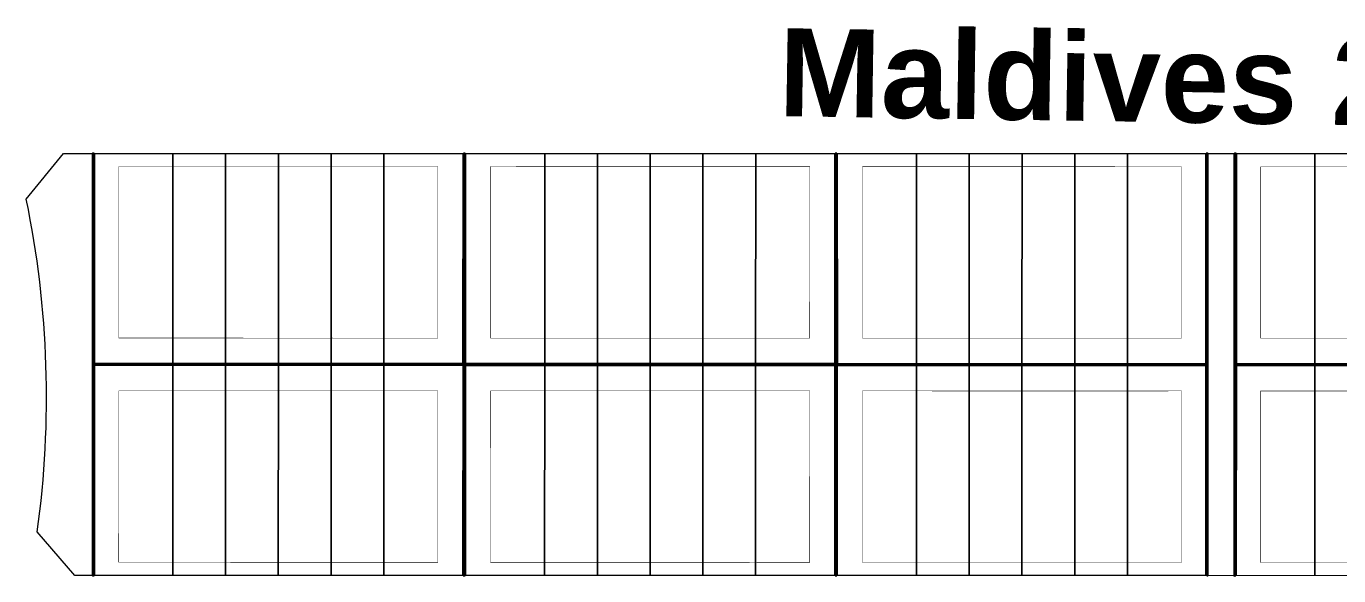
# Model space of a CAD drawing. Header units: centimetres. Extents: x -6122352 to 4157695, y -1694241 to 1947892.
# Drawn here: x -3087 to 146221, y -66180 to -3695 of the extents above; entities that cross this region are included whole.
import ezdxf

# ---------------------------------------------------------------- set-up
doc = ezdxf.new("R2010")
doc.units = ezdxf.units.CM
doc.header["$MEASUREMENT"] = 0
doc.linetypes.add('XR-AR-END-SETTING OUT PLAN$0$23261-XR-AR-SI-GF$0$HIDDEN', pattern=[0.375, 0.25, -0.125])
for name, color, linetype, lineweight, true_color in [('08-Compound Wall-2', 6, 'Continuous', 25, 0xff00ff), ('23585-XR-AR-DAMAC PLOT LIMITS$0$1-End units', 7, 'Continuous', 5, 0xf8991e), ('23585-XR-AR-DAMAC PLOT LIMITS$0$1-Open Space', 7, 'Continuous', 5, 0x90cf5a)]:
    doc.layers.add(name, color=color, linetype=linetype, lineweight=lineweight, true_color=true_color)
for name, color, linetype, lineweight in [('23585-XR-AR-BOUNDARY WALLS AND SETBACKS$0$A-ANNO-TEXT', 3, 'Continuous', 25), ('23585-XR-AR-DAMAC PLOT LIMITS$0$1-Mid units', 41, 'Continuous', 5), ('A-ANNO-TEXT', 3, 'Continuous', 25)]:
    doc.layers.add(name, color=color, linetype=linetype, lineweight=lineweight)
for name, color, linetype in [('23585-XR-AR-BOUNDARY WALLS AND SETBACKS$0$cluster name', 2, 'Continuous'), ('23585-XR-AR-BOUNDARY WALLS AND SETBACKS$0$setback', 7, 'XR-AR-END-SETTING OUT PLAN$0$23261-XR-AR-SI-GF$0$HIDDEN'), ('@MI-REF LAYER', 7, 'Continuous')]:
    doc.layers.add(name, color=color, linetype=linetype)
doc.styles.add('23585-XR-AR-BOUNDARY WALLS AND SETBACKS$0$Arial', font='arialbd.ttf')

# ---------------------------------------------------------------- blocks, each defined once
blk = doc.blocks.new('23585-XR-AR-BOUNDARY WALLS AND SETBACKS$0$A$Cfa569a08')
at = {"layer": '23585-XR-AR-BOUNDARY WALLS AND SETBACKS$0$cluster name', "style": '23585-XR-AR-BOUNDARY WALLS AND SETBACKS$0$Arial'}
blk.add_text('Maldives 2', height=10, rotation=46.6108, dxfattribs=at).set_placement((496457.64, 2768948.25))
blk = doc.blocks.new('23585-XR-AR-BOUNDARY WALLS AND SETBACKS')
at = {"layer": '08-Compound Wall-2'}
for points in [[(496495.97, 2768983.79), (496513.6, 2768967.64), (496519.64, 2768974.24), (496523.7, 2768978.66), (496527.75, 2768983.09), (496531.8, 2768987.51), (496535.86, 2768991.94), (496541.97, 2768998.61), (496524.35, 2769014.75)], [(496559.74, 2768982.33), (496542.12, 2768998.47), (496536, 2768991.8), (496531.95, 2768987.38), (496527.9, 2768982.95), (496523.84, 2768978.53), (496519.79, 2768974.11), (496513.74, 2768967.51), (496531.36, 2768951.36)], [(496495.97, 2768983.79), (496495.84, 2768983.64), (496513.53, 2768967.43)], [(496465.3, 2768950.31), (496482.93, 2768934.17), (496489.04, 2768940.84), (496493.09, 2768945.27), (496497.15, 2768949.69), (496501.2, 2768954.11), (496505.25, 2768958.54), (496511.3, 2768965.13), (496493.68, 2768981.28)], [(496511.51, 2768965.21), (496493.81, 2768981.43), (496493.68, 2768981.28)], [(496513.53, 2768967.43), (496531.23, 2768951.21), (496531.36, 2768951.36)], [(496529.07, 2768948.85), (496511.45, 2768965), (496505.4, 2768958.4), (496501.35, 2768953.98), (496497.29, 2768949.55), (496493.24, 2768945.13), (496489.19, 2768940.71), (496483.07, 2768934.03), (496500.69, 2768917.89)], [(496529.13, 2768948.93), (496529.2, 2768949), (496511.51, 2768965.21)], [(496436.73, 2768919.13), (496454.35, 2768902.98), (496460.46, 2768909.65), (496464.52, 2768914.08), (496468.57, 2768918.5), (496472.62, 2768922.93), (496476.68, 2768927.35), (496482.79, 2768934.02), (496465.17, 2768950.17)], [(496465.3, 2768950.31), (496465.24, 2768950.24), (496465.17, 2768950.17)], [(496500.56, 2768917.74), (496482.94, 2768933.89), (496476.82, 2768927.21), (496472.77, 2768922.79), (496468.72, 2768918.37), (496464.66, 2768913.94), (496460.61, 2768909.52), (496454.5, 2768902.85), (496472.12, 2768886.7)], [(496436.73, 2768919.13), (496436.66, 2768919.05), (496436.59, 2768918.98)], [(496408.22, 2768888.01), (496425.84, 2768871.87), (496431.89, 2768878.47), (496435.94, 2768882.89), (496439.99, 2768887.31), (496444.05, 2768891.74), (496448.1, 2768896.16), (496454.21, 2768902.83), (496436.59, 2768918.98)], [(496500.56, 2768917.74), (496500.63, 2768917.81), (496500.69, 2768917.89)], [(496471.98, 2768886.55), (496454.36, 2768902.7), (496448.25, 2768896.03), (496444.19, 2768891.6), (496440.14, 2768887.18), (496436.09, 2768882.75), (496432.03, 2768878.33), (496425.99, 2768871.73), (496443.61, 2768855.58)], [(496408.22, 2768888.01), (496408.08, 2768887.86), (496425.78, 2768871.65)], [(496471.98, 2768886.55), (496472.05, 2768886.63), (496472.12, 2768886.7)], [(496425.78, 2768871.65), (496443.47, 2768855.44), (496443.61, 2768855.58)]]:
    blk.add_lwpolyline(points, dxfattribs=at)
at = {"layer": '23585-XR-AR-BOUNDARY WALLS AND SETBACKS$0$setback', "ltscale": 40, "const_width": 0.05}
for points in [[(496523.5, 2769011.6), (496519.34, 2769007.07), (496515.29, 2769002.64), (496511.23, 2768998.22), (496507.18, 2768993.8), (496503.13, 2768989.37), (496498.97, 2768984.84), (496513.35, 2768971.66), (496517.5, 2768976.2), (496521.56, 2768980.62), (496525.61, 2768985.05), (496529.67, 2768989.47), (496533.72, 2768993.89), (496537.87, 2768998.43)], [(496556.67, 2768981.2), (496542.3, 2768994.38), (496538.14, 2768989.84), (496534.09, 2768985.42), (496530.04, 2768980.99), (496525.98, 2768976.57), (496521.93, 2768972.15), (496517.77, 2768967.61), (496532.15, 2768954.44), (496536.31, 2768958.97), (496540.36, 2768963.4), (496544.41, 2768967.82), (496548.47, 2768972.24), (496552.52, 2768976.67)], [(496482.75, 2768938.27), (496468.37, 2768951.44), (496472.52, 2768955.97), (496476.58, 2768960.4), (496480.63, 2768964.82), (496484.68, 2768969.25), (496488.74, 2768973.67), (496492.89, 2768978.2), (496507.27, 2768965.03), (496503.12, 2768960.5), (496499.06, 2768956.07), (496495.01, 2768951.65), (496490.95, 2768947.22), (496486.9, 2768942.8)], [(496464.32, 2768947.02), (496460.16, 2768942.48), (496456.11, 2768938.06), (496452.05, 2768933.63), (496448, 2768929.21), (496443.95, 2768924.79), (496439.79, 2768920.25), (496454.17, 2768907.08), (496458.32, 2768911.61), (496462.38, 2768916.04), (496466.43, 2768920.46), (496470.49, 2768924.88), (496474.54, 2768929.31), (496478.69, 2768933.84)], [(496450.12, 2768902.65), (496435.74, 2768915.83), (496431.58, 2768911.29), (496427.53, 2768906.87), (496423.48, 2768902.45), (496419.42, 2768898.02), (496415.37, 2768893.6), (496411.21, 2768889.06), (496425.59, 2768875.89), (496429.75, 2768880.43), (496433.8, 2768884.85), (496437.86, 2768889.27), (496441.91, 2768893.7), (496445.96, 2768898.12)], [(496468.92, 2768885.43), (496454.54, 2768898.6), (496450.39, 2768894.07), (496446.33, 2768889.64), (496442.28, 2768885.22), (496438.23, 2768880.8), (496434.17, 2768876.37), (496430.02, 2768871.84), (496444.39, 2768858.66), (496448.55, 2768863.2), (496452.6, 2768867.62), (496456.66, 2768872.05), (496460.71, 2768876.47), (496464.76, 2768880.89)]]:
    blk.add_lwpolyline(points, close=True, dxfattribs=at)
for points in [[(496526.07, 2768947.8), (496511.69, 2768960.98), (496507.54, 2768956.44), (496503.49, 2768952.02), (496499.43, 2768947.59), (496495.38, 2768943.17), (496491.33, 2768938.75), (496487.17, 2768934.21), (496501.55, 2768921.04), (496505.7, 2768925.57), (496509.76, 2768930), (496513.81, 2768934.42), (496517.86, 2768938.84), (496521.92, 2768943.27), (496526.07, 2768947.8)], [(496497.49, 2768916.62), (496483.12, 2768929.79), (496478.96, 2768925.25), (496474.91, 2768920.83), (496470.86, 2768916.41), (496466.8, 2768911.98), (496462.75, 2768907.56), (496458.59, 2768903.03), (496472.97, 2768889.85), (496477.13, 2768894.39), (496481.18, 2768898.81), (496485.23, 2768903.23), (496489.29, 2768907.66), (496493.34, 2768912.08), (496497.49, 2768916.62)]]:
    blk.add_lwpolyline(points, dxfattribs=at)
at = {"layer": '23585-XR-AR-BOUNDARY WALLS AND SETBACKS$0$A-ANNO-TEXT'}
blk.add_blockref('23585-XR-AR-BOUNDARY WALLS AND SETBACKS$0$A$Cfa569a08', (0, 0), dxfattribs=at)
blk = doc.blocks.new('A$C9d9485f6')
at = {"layer": 'A-ANNO-TEXT', "rotation": 312.4881850805905}
blk.add_blockref('23585-XR-AR-BOUNDARY WALLS AND SETBACKS', (-2377088.53, -1504219.25), dxfattribs=at)
blk = doc.blocks.new('23585-XR-AR-DAMAC PLOT LIMITS')
at = {"layer": '23585-XR-AR-DAMAC PLOT LIMITS$0$1-End units', "color": 251, "true_color": 0x636466}
for points in [[(496519.72, 2768974.17), (496513.53, 2768967.43), (496495.84, 2768983.64), (496502.02, 2768990.39)], [(496511.51, 2768965.21), (496505.33, 2768958.47), (496487.63, 2768974.68), (496493.81, 2768981.43)], [(496537.41, 2768957.96), (496531.23, 2768951.21), (496513.53, 2768967.43), (496519.72, 2768974.17)], [(496529.2, 2768949), (496523.02, 2768942.26), (496505.33, 2768958.47), (496511.51, 2768965.21)], [(496482.93, 2768934.03), (496465.24, 2768950.24), (496471.42, 2768956.99), (496489.11, 2768940.77)], [(496476.75, 2768927.28), (496459.06, 2768943.49), (496465.24, 2768950.24), (496482.93, 2768934.03)], [(496482.93, 2768934.03), (496489.11, 2768940.77), (496506.81, 2768924.56), (496500.63, 2768917.81)], [(496476.75, 2768927.28), (496482.93, 2768934.03), (496500.63, 2768917.81), (496494.45, 2768911.07)], [(496454.36, 2768902.84), (496436.66, 2768919.05), (496442.84, 2768925.8), (496460.54, 2768909.59)], [(496448.17, 2768896.09), (496430.48, 2768912.31), (496436.66, 2768919.05), (496454.36, 2768902.84)], [(496454.36, 2768902.84), (496460.54, 2768909.59), (496478.23, 2768893.37), (496472.05, 2768886.63)], [(496448.17, 2768896.09), (496454.36, 2768902.84), (496472.05, 2768886.63), (496465.87, 2768879.88)], [(496431.96, 2768878.4), (496425.78, 2768871.65), (496408.08, 2768887.86), (496409.4, 2768889.3), (496414.26, 2768894.61)], [(496449.66, 2768862.19), (496443.47, 2768855.44), (496425.78, 2768871.65), (496431.96, 2768878.4)]]:
    blk.add_lwpolyline(points, close=True, dxfattribs=at)
at = {"layer": '23585-XR-AR-DAMAC PLOT LIMITS$0$1-Mid units', "color": 251, "true_color": 0x636466}
for points in [[(496519.72, 2768974.17), (496502.02, 2768990.39), (496506.07, 2768994.81), (496523.77, 2768978.6)], [(496541.47, 2768962.38), (496537.41, 2768957.96), (496519.72, 2768974.17), (496523.77, 2768978.6)], [(496501.27, 2768954.05), (496483.58, 2768970.26), (496487.63, 2768974.68), (496505.33, 2768958.47)], [(496497.22, 2768949.62), (496479.53, 2768965.83), (496483.58, 2768970.26), (496501.27, 2768954.05)], [(496493.17, 2768945.2), (496475.47, 2768961.41), (496479.53, 2768965.83), (496497.22, 2768949.62)], [(496489.11, 2768940.77), (496471.42, 2768956.99), (496475.47, 2768961.41), (496493.17, 2768945.2)], [(496501.27, 2768954.05), (496505.33, 2768958.47), (496523.02, 2768942.26), (496518.97, 2768937.83)], [(496497.22, 2768949.62), (496501.27, 2768954.05), (496518.97, 2768937.83), (496514.92, 2768933.41)], [(496493.17, 2768945.2), (496497.22, 2768949.62), (496514.92, 2768933.41), (496510.86, 2768928.98)], [(496489.11, 2768940.77), (496493.17, 2768945.2), (496510.86, 2768928.98), (496506.81, 2768924.56)], [(496472.7, 2768922.86), (496455, 2768939.07), (496459.06, 2768943.49), (496476.75, 2768927.28)], [(496468.64, 2768918.43), (496450.95, 2768934.65), (496455, 2768939.07), (496472.7, 2768922.86)], [(496464.59, 2768914.01), (496446.89, 2768930.22), (496450.95, 2768934.65), (496468.64, 2768918.43)], [(496460.54, 2768909.59), (496442.84, 2768925.8), (496446.89, 2768930.22), (496464.59, 2768914.01)], [(496472.7, 2768922.86), (496476.75, 2768927.28), (496494.45, 2768911.07), (496490.39, 2768906.64)], [(496468.64, 2768918.43), (496472.7, 2768922.86), (496490.39, 2768906.64), (496486.34, 2768902.22)], [(496464.59, 2768914.01), (496468.64, 2768918.43), (496486.34, 2768902.22), (496482.29, 2768897.8)], [(496460.54, 2768909.59), (496464.59, 2768914.01), (496482.29, 2768897.8), (496478.23, 2768893.37)], [(496444.12, 2768891.67), (496426.43, 2768907.88), (496430.48, 2768912.31), (496448.17, 2768896.09)], [(496440.07, 2768887.25), (496422.37, 2768903.46), (496426.43, 2768907.88), (496444.12, 2768891.67)], [(496436.01, 2768882.82), (496418.32, 2768899.04), (496422.37, 2768903.46), (496440.07, 2768887.25)], [(496436.01, 2768882.82), (496431.96, 2768878.4), (496414.26, 2768894.61), (496418.32, 2768899.04)], [(496444.12, 2768891.67), (496448.17, 2768896.09), (496465.87, 2768879.88), (496461.82, 2768875.46)], [(496440.07, 2768887.25), (496444.12, 2768891.67), (496461.82, 2768875.46), (496457.76, 2768871.03)], [(496457.76, 2768871.03), (496453.71, 2768866.61), (496436.01, 2768882.82), (496440.07, 2768887.25)], [(496453.71, 2768866.61), (496449.66, 2768862.19), (496431.96, 2768878.4), (496436.01, 2768882.82)]]:
    blk.add_lwpolyline(points, close=True, dxfattribs=at)
at = {"layer": '23585-XR-AR-DAMAC PLOT LIMITS$0$1-Open Space', "color": 251, "true_color": 0x636466}
blk.add_lwpolyline([(496513.53, 2768967.43), (496531.23, 2768951.21), (496529.2, 2768949), (496511.51, 2768965.21), (496493.81, 2768981.43), (496495.84, 2768983.64)], close=True, dxfattribs=at)
blk.add_lwpolyline([(496425.78, 2768871.65), (496443.47, 2768855.44), (496442.14, 2768853.98), (496435.59, 2768854.15, 0.085789), (496406.85, 2768878.79), (496405.87, 2768885.45), (496408.08, 2768887.86)], format="xyb", close=True, dxfattribs=at)
blk = doc.blocks.new('A$Cf093b529')
at = {"layer": 'A-ANNO-TEXT'}
blk.add_blockref('23585-XR-AR-DAMAC PLOT LIMITS', (-495391.99, -2768603.44), dxfattribs=at)

msp = doc.modelspace()

# ---------------------------------------------------------------- block references
at = {"layer": '@MI-REF LAYER', "xscale": 1000, "yscale": 1000, "zscale": 1000}
msp.add_blockref('A$C9d9485f6', (-23958.95046, 48155.57226), dxfattribs=at)
at = {"layer": '@MI-REF LAYER', "xscale": 1000, "yscale": 1000, "zscale": 1000, "rotation": 312.4882903633292}
msp.add_blockref('A$Cf093b529', (-891608.73293, 539022.72011), dxfattribs=at)

doc.saveas('drawing.dxf')
